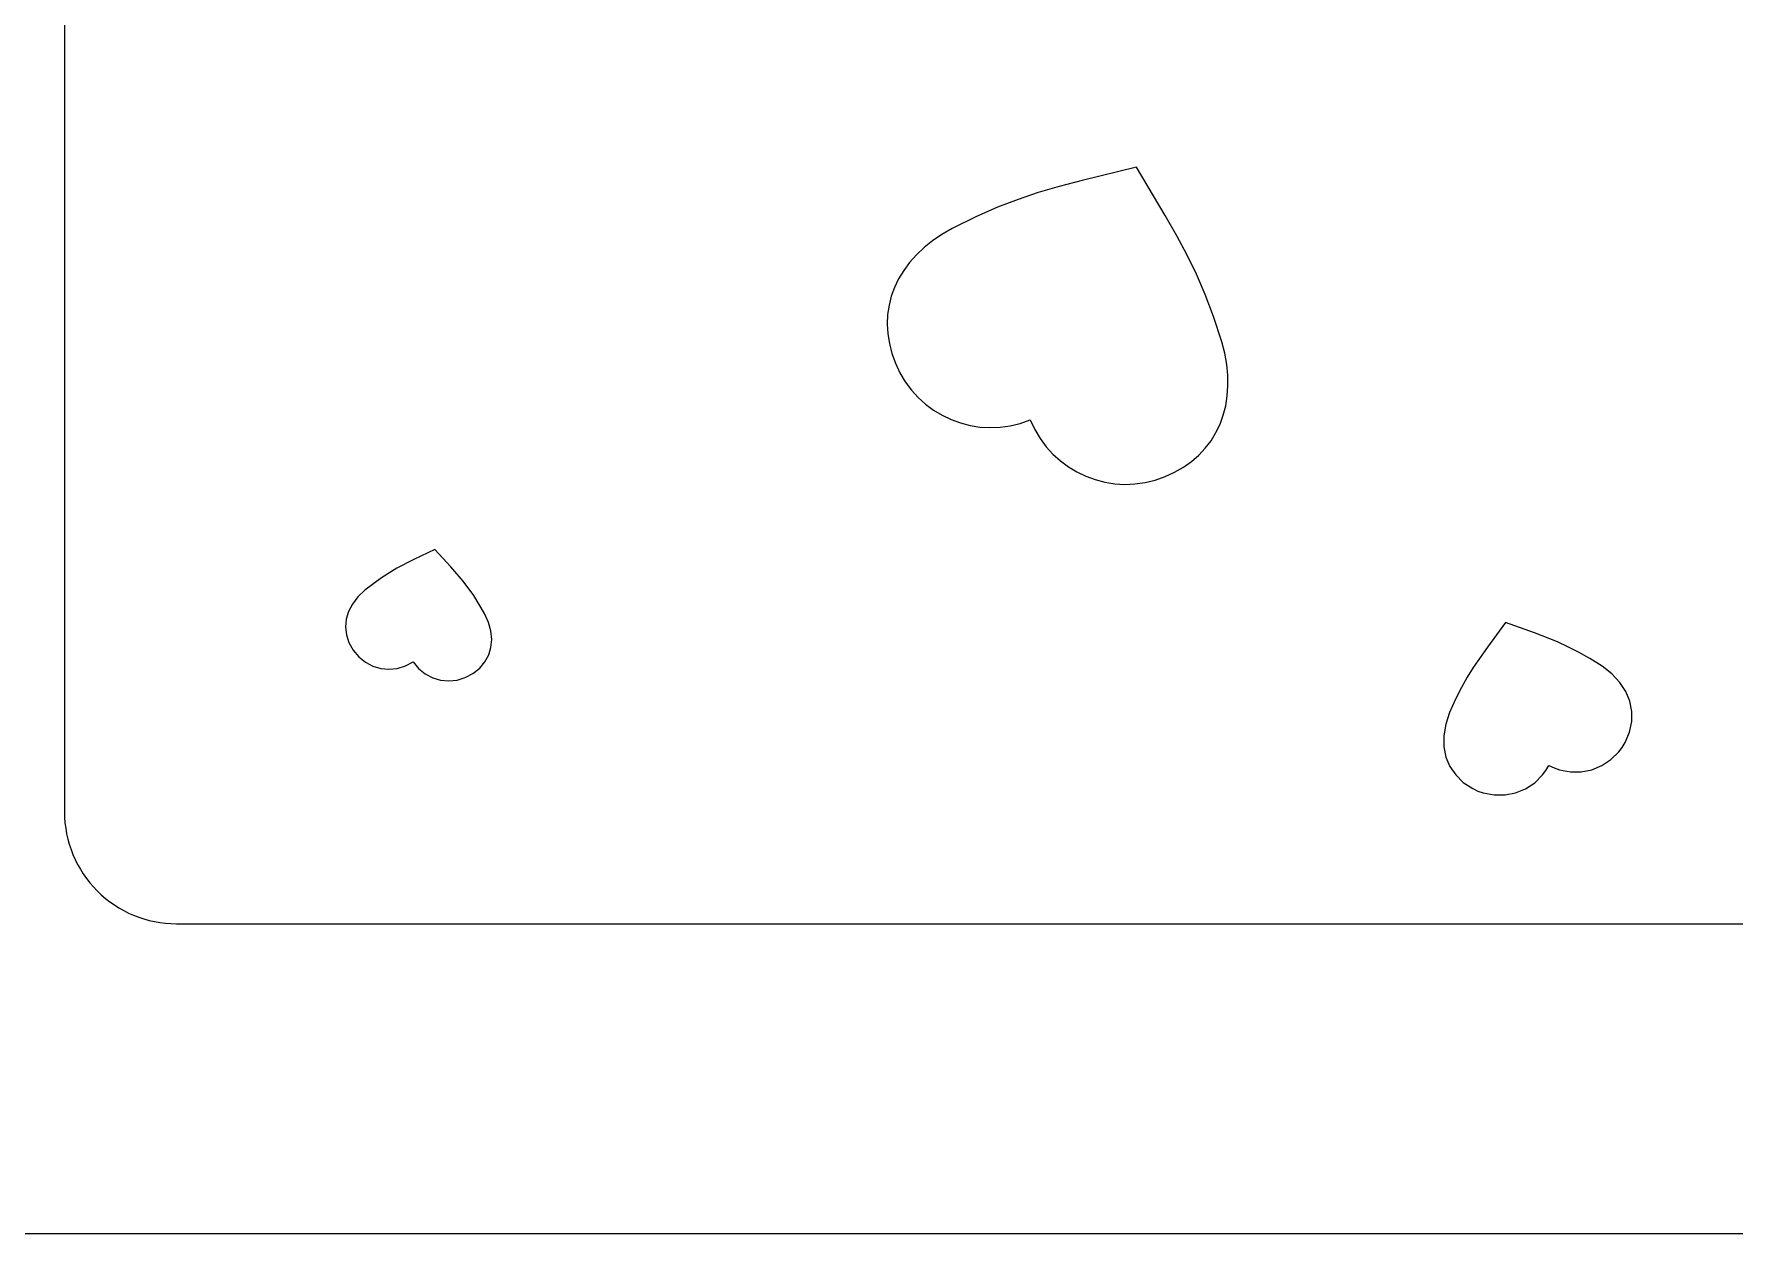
# Model space of a CAD drawing. Header units: millimetres. Extents: x -178 to 178, y -197 to 165.
# Drawn here: x 34.6 to 80.13, y -29.52 to 2.62 of the extents above; entities that cross this region are included whole.
import ezdxf

# ---------------------------------------------------------------- set-up
doc = ezdxf.new("R2010")
doc.units = ezdxf.units.MM
doc.header["$MEASUREMENT"] = 0
doc.layers.add('Calque_par_d_faut', color=7, linetype='Continuous')

msp = doc.modelspace()

# ---------------------------------------------------------------- linework, layer by layer
at = {"layer": 'Calque_par_d_faut', "color": 1, "lineweight": 9}
msp.add_open_spline([(-173.1455, 165.4772), (-174.4725, 165.4763), (-175.7447, 164.9484), (-176.6824, 164.0095), (-176.6824, 164.0095), (-177.6201, 163.0707), (-178.1464, 161.8041), (-178.1455, 160.4772), (-178.1455, 160.4772), (-178.1455, 160.4772), (-178.1455, -24.5228), (-178.1455, -24.5228), (-178.1455, -24.5228), (-178.1447, -25.8498), (-177.6168, -27.122), (-176.6779, -28.0597), (-176.6779, -28.0597), (-175.7391, -28.9974), (-174.4725, -29.5237), (-173.1455, -29.5228), (-173.1455, -29.5228), (-173.1455, -29.5228), (172.4975, -29.5228), (172.4975, -29.5228), (172.4975, -29.5228), (173.8245, -29.522), (175.0967, -28.9941), (176.0344, -28.0552), (176.0344, -28.0552), (176.9721, -27.1163), (177.4984, -25.8498), (177.4975, -24.5228), (177.4975, -24.5228), (177.4975, -24.5228), (177.4975, 71.9694), (177.4975, 71.9694), (177.4975, 71.9694), (177.4975, 71.9694), (177.4975, 79.9694), (177.4975, 79.9694), (177.4975, 79.9694), (177.4975, 79.9694), (177.4975, 160.4772), (177.4975, 160.4772), (177.4975, 160.4772), (177.4967, 161.8041), (176.9688, 163.0763), (176.0299, 164.014), (176.0299, 164.014), (175.0911, 164.9517), (173.8245, 165.478), (172.4975, 165.4772), (172.4975, 165.4772), (172.4975, 165.4772), (-173.1455, 165.4772), (-173.1455, 165.4772), (-173.1455, 165.4772), (-173.1455, 165.4772), (-173.1455, 165.4772), (-173.1455, 165.4772)], degree=3, knots=[0, 0, 0, 0, 0.0625, 0.0625, 0.0625, 0.0625, 0.125, 0.125, 0.125, 0.125, 0.1875, 0.1875, 0.1875, 0.1875, 0.25, 0.25, 0.25, 0.25, 0.3125, 0.3125, 0.3125, 0.3125, 0.375, 0.375, 0.375, 0.375, 0.4375, 0.4375, 0.4375, 0.4375, 0.5, 0.5, 0.5, 0.5, 0.5625, 0.5625, 0.5625, 0.5625, 0.625, 0.625, 0.625, 0.625, 0.6875, 0.6875, 0.6875, 0.6875, 0.75, 0.75, 0.75, 0.75, 0.8125, 0.8125, 0.8125, 0.8125, 0.875, 0.875, 0.875, 0.875, 1, 1, 1, 1], dxfattribs=at)
at = {"layer": 'Calque_par_d_faut', "color": 150, "lineweight": 9}
for points, knots in [([(159.0166, 157.1652), (159.8117, 157.1657), (160.5745, 156.8503), (161.1371, 156.2884), (161.1371, 156.2884), (161.6997, 155.7265), (162.0161, 154.9604), (162.0166, 154.1652), (162.0166, 154.1652), (162.0166, 154.1652), (162.0166, -18.2109), (162.0166, -18.2109), (162.0166, -18.2109), (162.0171, -19.006), (161.7017, -19.7688), (161.1398, -20.3314), (161.1398, -20.3314), (160.5779, -20.894), (159.8117, -21.2104), (159.0166, -21.2109), (159.0166, -21.2109), (159.0166, -21.2109), (38.413, -21.2109), (38.413, -21.2109), (38.413, -21.2109), (37.6179, -21.2114), (36.8551, -20.896), (36.2925, -20.3341), (36.2925, -20.3341), (35.7299, -19.7722), (35.4135, -19.006), (35.413, -18.2109), (35.413, -18.2109), (35.413, -18.2109), (35.413, 154.1652), (35.413, 154.1652), (35.413, 154.1652), (35.4125, 154.9604), (35.7279, 155.7231), (36.2898, 156.2857), (36.2898, 156.2857), (36.8517, 156.8484), (37.6179, 157.1647), (38.413, 157.1652), (38.413, 157.1652), (38.413, 157.1652), (159.0166, 157.1652), (159.0166, 157.1652), (159.0166, 157.1652), (159.0166, 157.1652), (159.0166, 157.1652), (159.0166, 157.1652)], [0, 0, 0, 0, 0.0714286, 0.0714286, 0.0714286, 0.0714286, 0.1428571, 0.1428571, 0.1428571, 0.1428571, 0.2142857, 0.2142857, 0.2142857, 0.2142857, 0.2857143, 0.2857143, 0.2857143, 0.2857143, 0.3571429, 0.3571429, 0.3571429, 0.3571429, 0.4285714, 0.4285714, 0.4285714, 0.4285714, 0.5, 0.5, 0.5, 0.5, 0.5714286, 0.5714286, 0.5714286, 0.5714286, 0.6428571, 0.6428571, 0.6428571, 0.6428571, 0.7142857, 0.7142857, 0.7142857, 0.7142857, 0.7857143, 0.7857143, 0.7857143, 0.7857143, 0.8571429, 0.8571429, 0.8571429, 0.8571429, 1, 1, 1, 1]), ([(61.2808, -7.7161), (61.2808, -7.7161), (61.0132, -7.8099), (61.0132, -7.8099), (61.0132, -7.8099), (61.0132, -7.8099), (60.7427, -7.8749), (60.7427, -7.8749), (60.7427, -7.8749), (60.7427, -7.8749), (60.4711, -7.912), (60.4711, -7.912), (60.4711, -7.912), (60.4711, -7.912), (60.2002, -7.9219), (60.2002, -7.9219), (60.2002, -7.9219), (60.2002, -7.9219), (59.932, -7.9054), (59.932, -7.9054), (59.932, -7.9054), (59.932, -7.9054), (59.6681, -7.8632), (59.6681, -7.8632), (59.6681, -7.8632), (59.6681, -7.8632), (59.4104, -7.7961), (59.4104, -7.7961), (59.4104, -7.7961), (59.4104, -7.7961), (59.1607, -7.7049), (59.1607, -7.7049), (59.1607, -7.7049), (59.1607, -7.7049), (58.9209, -7.5903), (58.9209, -7.5903), (58.9209, -7.5903), (58.9209, -7.5903), (58.6927, -7.4532), (58.6927, -7.4532), (58.6927, -7.4532), (58.6927, -7.4532), (58.4779, -7.2941), (58.4779, -7.2941), (58.4779, -7.2941), (58.4779, -7.2941), (58.2784, -7.114), (58.2784, -7.114), (58.2784, -7.114), (58.2784, -7.114), (58.096, -6.9135), (58.096, -6.9135), (58.096, -6.9135), (58.096, -6.9135), (57.9325, -6.6935), (57.9325, -6.6935), (57.9325, -6.6935), (57.9325, -6.6935), (57.7897, -6.4547), (57.7897, -6.4547), (57.7897, -6.4547), (57.7897, -6.4547), (57.6695, -6.1979), (57.6695, -6.1979), (57.6695, -6.1979), (57.6695, -6.1979), (57.5747, -5.9328), (57.5747, -5.9328), (57.5747, -5.9328), (57.5747, -5.9328), (57.5068, -5.669), (57.5068, -5.669), (57.5068, -5.669), (57.5068, -5.669), (57.4655, -5.4075), (57.4655, -5.4075), (57.4655, -5.4075), (57.4655, -5.4075), (57.4503, -5.1491), (57.4503, -5.1491), (57.4503, -5.1491), (57.4503, -5.1491), (57.4611, -4.8945), (57.4611, -4.8945), (57.4611, -4.8945), (57.4611, -4.8945), (57.4974, -4.6447), (57.4974, -4.6447), (57.4974, -4.6447), (57.4974, -4.6447), (57.5588, -4.4004), (57.5588, -4.4004), (57.5588, -4.4004), (57.5588, -4.4004), (57.6451, -4.1625), (57.6451, -4.1625), (57.6451, -4.1625), (57.6451, -4.1625), (57.7558, -3.9317), (57.7558, -3.9317), (57.7558, -3.9317), (57.7558, -3.9317), (57.8908, -3.709), (57.8908, -3.709), (57.8908, -3.709), (57.8908, -3.709), (58.0494, -3.495), (58.0494, -3.495), (58.0494, -3.495), (58.0494, -3.495), (58.2316, -3.2907), (58.2316, -3.2907), (58.2316, -3.2907), (58.2316, -3.2907), (58.4368, -3.0969), (58.4368, -3.0969), (58.4368, -3.0969), (58.4368, -3.0969), (58.6648, -2.9144), (58.6648, -2.9144), (58.6648, -2.9144), (58.6648, -2.9144), (58.9152, -2.744), (58.9152, -2.744), (58.9152, -2.744), (58.9152, -2.744), (59.1877, -2.5866), (59.1877, -2.5866), (59.1877, -2.5866), (59.1877, -2.5866), (59.8265, -2.2734), (59.8265, -2.2734), (59.8265, -2.2734), (59.8265, -2.2734), (60.4068, -2.0176), (60.4068, -2.0176), (60.4068, -2.0176), (60.4068, -2.0176), (60.9548, -1.8059), (60.9548, -1.8059), (60.9548, -1.8059), (60.9548, -1.8059), (61.4967, -1.6251), (61.4967, -1.6251), (61.4967, -1.6251), (61.4967, -1.6251), (62.0587, -1.4618), (62.0587, -1.4618), (62.0587, -1.4618), (62.0587, -1.4618), (62.667, -1.3029), (62.667, -1.3029), (62.667, -1.3029), (62.667, -1.3029), (64.1274, -0.9449), (64.1274, -0.9449), (64.1274, -0.9449), (64.1274, -0.9449), (64.8934, -2.2388), (64.8934, -2.2388), (64.8934, -2.2388), (64.8934, -2.2388), (65.2054, -2.7847), (65.2054, -2.7847), (65.2054, -2.7847), (65.2054, -2.7847), (65.4819, -3.3005), (65.4819, -3.3005), (65.4819, -3.3005), (65.4819, -3.3005), (65.7318, -3.8142), (65.7318, -3.8142), (65.7318, -3.8142), (65.7318, -3.8142), (65.964, -4.3539), (65.964, -4.3539), (65.964, -4.3539), (65.964, -4.3539), (66.1872, -4.9475), (66.1872, -4.9475), (66.1872, -4.9475), (66.1872, -4.9475), (66.4103, -5.623), (66.4103, -5.623), (66.4103, -5.623), (66.4103, -5.623), (66.4884, -5.9278), (66.4884, -5.9278), (66.4884, -5.9278), (66.4884, -5.9278), (66.5419, -6.2259), (66.5419, -6.2259), (66.5419, -6.2259), (66.5419, -6.2259), (66.571, -6.5165), (66.571, -6.5165), (66.571, -6.5165), (66.571, -6.5165), (66.5761, -6.7988), (66.5761, -6.7988), (66.5761, -6.7988), (66.5761, -6.7988), (66.5576, -7.0718), (66.5576, -7.0718), (66.5576, -7.0718), (66.5576, -7.0718), (66.5157, -7.3349), (66.5157, -7.3349), (66.5157, -7.3349), (66.5157, -7.3349), (66.4509, -7.5871), (66.4509, -7.5871), (66.4509, -7.5871), (66.4509, -7.5871), (66.3635, -7.8277), (66.3635, -7.8277), (66.3635, -7.8277), (66.3635, -7.8277), (66.2539, -8.0558), (66.2539, -8.0558), (66.2539, -8.0558), (66.2539, -8.0558), (66.1223, -8.2707), (66.1223, -8.2707), (66.1223, -8.2707), (66.1223, -8.2707), (65.9692, -8.4714), (65.9692, -8.4714), (65.9692, -8.4714), (65.9692, -8.4714), (65.7948, -8.6571), (65.7948, -8.6571), (65.7948, -8.6571), (65.7948, -8.6571), (65.5996, -8.8271), (65.5996, -8.8271), (65.5996, -8.8271), (65.5996, -8.8271), (65.3838, -8.9805), (65.3838, -8.9805), (65.3838, -8.9805), (65.3838, -8.9805), (65.1479, -9.1165), (65.1479, -9.1165), (65.1479, -9.1165), (65.1479, -9.1165), (64.8921, -9.2343), (64.8921, -9.2343), (64.8921, -9.2343), (64.8921, -9.2343), (64.6245, -9.3281), (64.6245, -9.3281), (64.6245, -9.3281), (64.6245, -9.3281), (64.354, -9.3931), (64.354, -9.3931), (64.354, -9.3931), (64.354, -9.3931), (64.0824, -9.4302), (64.0824, -9.4302), (64.0824, -9.4302), (64.0824, -9.4302), (63.8115, -9.4401), (63.8115, -9.4401), (63.8115, -9.4401), (63.8115, -9.4401), (63.5433, -9.4236), (63.5433, -9.4236), (63.5433, -9.4236), (63.5433, -9.4236), (63.2794, -9.3814), (63.2794, -9.3814), (63.2794, -9.3814), (63.2794, -9.3814), (63.0217, -9.3143), (63.0217, -9.3143), (63.0217, -9.3143), (63.0217, -9.3143), (62.772, -9.2231), (62.772, -9.2231), (62.772, -9.2231), (62.772, -9.2231), (62.5322, -9.1085), (62.5322, -9.1085), (62.5322, -9.1085), (62.5322, -9.1085), (62.304, -8.9713), (62.304, -8.9713), (62.304, -8.9713), (62.304, -8.9713), (62.0892, -8.8123), (62.0892, -8.8123), (62.0892, -8.8123), (62.0892, -8.8123), (61.8897, -8.6322), (61.8897, -8.6322), (61.8897, -8.6322), (61.8897, -8.6322), (61.7073, -8.4317), (61.7073, -8.4317), (61.7073, -8.4317), (61.7073, -8.4317), (61.5438, -8.2117), (61.5438, -8.2117), (61.5438, -8.2117), (61.5438, -8.2117), (61.401, -7.9729), (61.401, -7.9729), (61.401, -7.9729), (61.401, -7.9729), (61.2808, -7.7161), (61.2808, -7.7161), (61.2808, -7.7161), (61.2808, -7.7161), (61.2808, -7.7161), (61.2808, -7.7161)], [0, 0, 0, 0, 0.0125, 0.0125, 0.0125, 0.0125, 0.025, 0.025, 0.025, 0.025, 0.0375, 0.0375, 0.0375, 0.0375, 0.05, 0.05, 0.05, 0.05, 0.0625, 0.0625, 0.0625, 0.0625, 0.075, 0.075, 0.075, 0.075, 0.0875, 0.0875, 0.0875, 0.0875, 0.1, 0.1, 0.1, 0.1, 0.1125, 0.1125, 0.1125, 0.1125, 0.125, 0.125, 0.125, 0.125, 0.1375, 0.1375, 0.1375, 0.1375, 0.15, 0.15, 0.15, 0.15, 0.1625, 0.1625, 0.1625, 0.1625, 0.175, 0.175, 0.175, 0.175, 0.1875, 0.1875, 0.1875, 0.1875, 0.2, 0.2, 0.2, 0.2, 0.2125, 0.2125, 0.2125, 0.2125, 0.225, 0.225, 0.225, 0.225, 0.2375, 0.2375, 0.2375, 0.2375, 0.25, 0.25, 0.25, 0.25, 0.2625, 0.2625, 0.2625, 0.2625, 0.275, 0.275, 0.275, 0.275, 0.2875, 0.2875, 0.2875, 0.2875, 0.3, 0.3, 0.3, 0.3, 0.3125, 0.3125, 0.3125, 0.3125, 0.325, 0.325, 0.325, 0.325, 0.3375, 0.3375, 0.3375, 0.3375, 0.35, 0.35, 0.35, 0.35, 0.3625, 0.3625, 0.3625, 0.3625, 0.375, 0.375, 0.375, 0.375, 0.3875, 0.3875, 0.3875, 0.3875, 0.4, 0.4, 0.4, 0.4, 0.4125, 0.4125, 0.4125, 0.4125, 0.425, 0.425, 0.425, 0.425, 0.4375, 0.4375, 0.4375, 0.4375, 0.45, 0.45, 0.45, 0.45, 0.4625, 0.4625, 0.4625, 0.4625, 0.475, 0.475, 0.475, 0.475, 0.4875, 0.4875, 0.4875, 0.4875, 0.5, 0.5, 0.5, 0.5, 0.5125, 0.5125, 0.5125, 0.5125, 0.525, 0.525, 0.525, 0.525, 0.5375, 0.5375, 0.5375, 0.5375, 0.55, 0.55, 0.55, 0.55, 0.5625, 0.5625, 0.5625, 0.5625, 0.575, 0.575, 0.575, 0.575, 0.5875, 0.5875, 0.5875, 0.5875, 0.6, 0.6, 0.6, 0.6, 0.6125, 0.6125, 0.6125, 0.6125, 0.625, 0.625, 0.625, 0.625, 0.6375, 0.6375, 0.6375, 0.6375, 0.65, 0.65, 0.65, 0.65, 0.6625, 0.6625, 0.6625, 0.6625, 0.675, 0.675, 0.675, 0.675, 0.6875, 0.6875, 0.6875, 0.6875, 0.7, 0.7, 0.7, 0.7, 0.7125, 0.7125, 0.7125, 0.7125, 0.725, 0.725, 0.725, 0.725, 0.7375, 0.7375, 0.7375, 0.7375, 0.75, 0.75, 0.75, 0.75, 0.7625, 0.7625, 0.7625, 0.7625, 0.775, 0.775, 0.775, 0.775, 0.7875, 0.7875, 0.7875, 0.7875, 0.8, 0.8, 0.8, 0.8, 0.8125, 0.8125, 0.8125, 0.8125, 0.825, 0.825, 0.825, 0.825, 0.8375, 0.8375, 0.8375, 0.8375, 0.85, 0.85, 0.85, 0.85, 0.8625, 0.8625, 0.8625, 0.8625, 0.875, 0.875, 0.875, 0.875, 0.8875, 0.8875, 0.8875, 0.8875, 0.9, 0.9, 0.9, 0.9, 0.9125, 0.9125, 0.9125, 0.9125, 0.925, 0.925, 0.925, 0.925, 0.9375, 0.9375, 0.9375, 0.9375, 0.95, 0.95, 0.95, 0.95, 0.9625, 0.9625, 0.9625, 0.9625, 0.975, 0.975, 0.975, 0.975, 1, 1, 1, 1]), ([(44.7506, -14.1949), (44.7506, -14.1949), (44.5443, -14.3056), (44.5443, -14.3056), (44.5443, -14.3056), (44.5443, -14.3056), (44.3267, -14.3711), (44.3267, -14.3711), (44.3267, -14.3711), (44.3267, -14.3711), (44.1043, -14.3924), (44.1043, -14.3924), (44.1043, -14.3924), (44.1043, -14.3924), (43.8836, -14.371), (43.8836, -14.371), (43.8836, -14.371), (43.8836, -14.371), (43.6709, -14.3081), (43.6709, -14.3081), (43.6709, -14.3081), (43.6709, -14.3081), (43.4728, -14.2048), (43.4728, -14.2048), (43.4728, -14.2048), (43.4728, -14.2048), (43.2956, -14.0626), (43.2956, -14.0626), (43.2956, -14.0626), (43.2956, -14.0626), (43.1459, -13.8825), (43.1459, -13.8825), (43.1459, -13.8825), (43.1459, -13.8825), (43.0344, -13.6803), (43.0344, -13.6803), (43.0344, -13.6803), (43.0344, -13.6803), (42.967, -13.4727), (42.967, -13.4727), (42.967, -13.4727), (42.967, -13.4727), (42.9432, -13.2627), (42.9432, -13.2627), (42.9432, -13.2627), (42.9432, -13.2627), (42.9625, -13.0531), (42.9625, -13.0531), (42.9625, -13.0531), (42.9625, -13.0531), (43.0241, -12.8469), (43.0241, -12.8469), (43.0241, -12.8469), (43.0241, -12.8469), (43.1277, -12.647), (43.1277, -12.647), (43.1277, -12.647), (43.1277, -12.647), (43.2726, -12.4563), (43.2726, -12.4563), (43.2726, -12.4563), (43.2726, -12.4563), (43.4583, -12.2778), (43.4583, -12.2778), (43.4583, -12.2778), (43.4583, -12.2778), (43.9078, -11.9415), (43.9078, -11.9415), (43.9078, -11.9415), (43.9078, -11.9415), (44.3196, -11.6882), (44.3196, -11.6882), (44.3196, -11.6882), (44.3196, -11.6882), (44.7702, -11.4568), (44.7702, -11.4568), (44.7702, -11.4568), (44.7702, -11.4568), (45.3363, -11.1861), (45.3363, -11.1861), (45.3363, -11.1861), (45.3363, -11.1861), (45.7595, -11.6494), (45.7595, -11.6494), (45.7595, -11.6494), (45.7595, -11.6494), (46.0904, -12.0329), (46.0904, -12.0329), (46.0904, -12.0329), (46.0904, -12.0329), (46.3771, -12.4222), (46.3771, -12.4222), (46.3771, -12.4222), (46.3771, -12.4222), (46.6676, -12.9026), (46.6676, -12.9026), (46.6676, -12.9026), (46.6676, -12.9026), (46.7728, -13.1376), (46.7728, -13.1376), (46.7728, -13.1376), (46.7728, -13.1376), (46.8356, -13.3687), (46.8356, -13.3687), (46.8356, -13.3687), (46.8356, -13.3687), (46.8566, -13.5929), (46.8566, -13.5929), (46.8566, -13.5929), (46.8566, -13.5929), (46.8365, -13.8072), (46.8365, -13.8072), (46.8365, -13.8072), (46.8365, -13.8072), (46.7757, -14.0087), (46.7757, -14.0087), (46.7757, -14.0087), (46.7757, -14.0087), (46.6749, -14.1945), (46.6749, -14.1945), (46.6749, -14.1945), (46.6749, -14.1945), (46.5345, -14.3616), (46.5345, -14.3616), (46.5345, -14.3616), (46.5345, -14.3616), (46.3553, -14.5072), (46.3553, -14.5072), (46.3553, -14.5072), (46.3553, -14.5072), (46.149, -14.618), (46.149, -14.618), (46.149, -14.618), (46.149, -14.618), (45.9314, -14.6834), (45.9314, -14.6834), (45.9314, -14.6834), (45.9314, -14.6834), (45.709, -14.7048), (45.709, -14.7048), (45.709, -14.7048), (45.709, -14.7048), (45.4883, -14.6834), (45.4883, -14.6834), (45.4883, -14.6834), (45.4883, -14.6834), (45.2756, -14.6204), (45.2756, -14.6204), (45.2756, -14.6204), (45.2756, -14.6204), (45.0774, -14.5172), (45.0774, -14.5172), (45.0774, -14.5172), (45.0774, -14.5172), (44.9003, -14.3749), (44.9003, -14.3749), (44.9003, -14.3749), (44.9003, -14.3749), (44.7506, -14.1949), (44.7506, -14.1949), (44.7506, -14.1949), (44.7506, -14.1949), (44.7506, -14.1949), (44.7506, -14.1949)], [0, 0, 0, 0, 0.0238095, 0.0238095, 0.0238095, 0.0238095, 0.047619, 0.047619, 0.047619, 0.047619, 0.0714286, 0.0714286, 0.0714286, 0.0714286, 0.0952381, 0.0952381, 0.0952381, 0.0952381, 0.1190476, 0.1190476, 0.1190476, 0.1190476, 0.1428571, 0.1428571, 0.1428571, 0.1428571, 0.1666667, 0.1666667, 0.1666667, 0.1666667, 0.1904762, 0.1904762, 0.1904762, 0.1904762, 0.2142857, 0.2142857, 0.2142857, 0.2142857, 0.2380952, 0.2380952, 0.2380952, 0.2380952, 0.2619048, 0.2619048, 0.2619048, 0.2619048, 0.2857143, 0.2857143, 0.2857143, 0.2857143, 0.3095238, 0.3095238, 0.3095238, 0.3095238, 0.3333333, 0.3333333, 0.3333333, 0.3333333, 0.3571429, 0.3571429, 0.3571429, 0.3571429, 0.3809524, 0.3809524, 0.3809524, 0.3809524, 0.4047619, 0.4047619, 0.4047619, 0.4047619, 0.4285714, 0.4285714, 0.4285714, 0.4285714, 0.452381, 0.452381, 0.452381, 0.452381, 0.4761905, 0.4761905, 0.4761905, 0.4761905, 0.5, 0.5, 0.5, 0.5, 0.5238095, 0.5238095, 0.5238095, 0.5238095, 0.547619, 0.547619, 0.547619, 0.547619, 0.5714286, 0.5714286, 0.5714286, 0.5714286, 0.5952381, 0.5952381, 0.5952381, 0.5952381, 0.6190476, 0.6190476, 0.6190476, 0.6190476, 0.6428571, 0.6428571, 0.6428571, 0.6428571, 0.6666667, 0.6666667, 0.6666667, 0.6666667, 0.6904762, 0.6904762, 0.6904762, 0.6904762, 0.7142857, 0.7142857, 0.7142857, 0.7142857, 0.7380952, 0.7380952, 0.7380952, 0.7380952, 0.7619048, 0.7619048, 0.7619048, 0.7619048, 0.7857143, 0.7857143, 0.7857143, 0.7857143, 0.8095238, 0.8095238, 0.8095238, 0.8095238, 0.8333333, 0.8333333, 0.8333333, 0.8333333, 0.8571429, 0.8571429, 0.8571429, 0.8571429, 0.8809524, 0.8809524, 0.8809524, 0.8809524, 0.9047619, 0.9047619, 0.9047619, 0.9047619, 0.9285714, 0.9285714, 0.9285714, 0.9285714, 0.952381, 0.952381, 0.952381, 0.952381, 1, 1, 1, 1]), ([(75.1728, -16.972), (75.1728, -16.972), (75.0932, -17.1042), (75.0932, -17.1042), (75.0932, -17.1042), (75.0932, -17.1042), (75.0024, -17.2255), (75.0024, -17.2255), (75.0024, -17.2255), (75.0024, -17.2255), (74.7914, -17.4336), (74.7914, -17.4336), (74.7914, -17.4336), (74.7914, -17.4336), (74.5479, -17.5939), (74.5479, -17.5939), (74.5479, -17.5939), (74.5479, -17.5939), (74.2802, -17.7038), (74.2802, -17.7038), (74.2802, -17.7038), (74.2802, -17.7038), (73.9966, -17.7609), (73.9966, -17.7609), (73.9966, -17.7609), (73.9966, -17.7609), (73.7051, -17.7626), (73.7051, -17.7626), (73.7051, -17.7626), (73.7051, -17.7626), (73.414, -17.7066), (73.414, -17.7066), (73.414, -17.7066), (73.414, -17.7066), (73.2712, -17.6561), (73.2712, -17.6561), (73.2712, -17.6561), (73.2712, -17.6561), (73.1316, -17.5902), (73.1316, -17.5902), (73.1316, -17.5902), (73.1316, -17.5902), (72.8796, -17.425), (72.8796, -17.425), (72.8796, -17.425), (72.8796, -17.425), (72.6753, -17.2267), (72.6753, -17.2267), (72.6753, -17.2267), (72.6753, -17.2267), (72.5198, -16.999), (72.5198, -16.999), (72.5198, -16.999), (72.5198, -16.999), (72.4142, -16.7455), (72.4142, -16.7455), (72.4142, -16.7455), (72.4142, -16.7455), (72.3596, -16.47), (72.3596, -16.47), (72.3596, -16.47), (72.3596, -16.47), (72.3572, -16.1763), (72.3572, -16.1763), (72.3572, -16.1763), (72.3572, -16.1763), (72.4081, -15.8681), (72.4081, -15.8681), (72.4081, -15.8681), (72.4081, -15.8681), (72.5133, -15.549), (72.5133, -15.549), (72.5133, -15.549), (72.5133, -15.549), (72.6723, -15.1958), (72.6723, -15.1958), (72.6723, -15.1958), (72.6723, -15.1958), (72.8267, -14.887), (72.8267, -14.887), (72.8267, -14.887), (72.8267, -14.887), (72.9828, -14.6079), (72.9828, -14.6079), (72.9828, -14.6079), (72.9828, -14.6079), (73.1471, -14.3438), (73.1471, -14.3438), (73.1471, -14.3438), (73.1471, -14.3438), (73.5258, -13.8021), (73.5258, -13.8021), (73.5258, -13.8021), (73.5258, -13.8021), (74.0136, -13.1447), (74.0136, -13.1447), (74.0136, -13.1447), (74.0136, -13.1447), (74.7842, -13.421), (74.7842, -13.421), (74.7842, -13.421), (74.7842, -13.421), (75.3997, -13.6615), (75.3997, -13.6615), (75.3997, -13.6615), (75.3997, -13.6615), (75.683, -13.79), (75.683, -13.79), (75.683, -13.79), (75.683, -13.79), (75.9677, -13.9356), (75.9677, -13.9356), (75.9677, -13.9356), (75.9677, -13.9356), (76.2675, -14.1069), (76.2675, -14.1069), (76.2675, -14.1069), (76.2675, -14.1069), (76.5957, -14.3125), (76.5957, -14.3125), (76.5957, -14.3125), (76.5957, -14.3125), (76.8604, -14.5195), (76.8604, -14.5195), (76.8604, -14.5195), (76.8604, -14.5195), (77.0737, -14.7478), (77.0737, -14.7478), (77.0737, -14.7478), (77.0737, -14.7478), (77.2347, -14.9935), (77.2347, -14.9935), (77.2347, -14.9935), (77.2347, -14.9935), (77.3421, -15.2529), (77.3421, -15.2529), (77.3421, -15.2529), (77.3421, -15.2529), (77.3949, -15.5224), (77.3949, -15.5224), (77.3949, -15.5224), (77.3949, -15.5224), (77.3919, -15.7981), (77.3919, -15.7981), (77.3919, -15.7981), (77.3919, -15.7981), (77.332, -16.0765), (77.332, -16.0765), (77.332, -16.0765), (77.332, -16.0765), (77.214, -16.3537), (77.214, -16.3537), (77.214, -16.3537), (77.214, -16.3537), (77.1344, -16.486), (77.1344, -16.486), (77.1344, -16.486), (77.1344, -16.486), (77.0436, -16.6072), (77.0436, -16.6072), (77.0436, -16.6072), (77.0436, -16.6072), (76.8326, -16.8154), (76.8326, -16.8154), (76.8326, -16.8154), (76.8326, -16.8154), (76.5891, -16.9757), (76.5891, -16.9757), (76.5891, -16.9757), (76.5891, -16.9757), (76.3214, -17.0856), (76.3214, -17.0856), (76.3214, -17.0856), (76.3214, -17.0856), (76.0378, -17.1427), (76.0378, -17.1427), (76.0378, -17.1427), (76.0378, -17.1427), (75.7463, -17.1444), (75.7463, -17.1444), (75.7463, -17.1444), (75.7463, -17.1444), (75.4552, -17.0883), (75.4552, -17.0883), (75.4552, -17.0883), (75.4552, -17.0883), (75.3124, -17.0378), (75.3124, -17.0378), (75.3124, -17.0378), (75.3124, -17.0378), (75.1728, -16.972), (75.1728, -16.972), (75.1728, -16.972), (75.1728, -16.972), (75.1728, -16.972), (75.1728, -16.972)], [0, 0, 0, 0, 0.02, 0.02, 0.02, 0.02, 0.04, 0.04, 0.04, 0.04, 0.06, 0.06, 0.06, 0.06, 0.08, 0.08, 0.08, 0.08, 0.1, 0.1, 0.1, 0.1, 0.12, 0.12, 0.12, 0.12, 0.14, 0.14, 0.14, 0.14, 0.16, 0.16, 0.16, 0.16, 0.18, 0.18, 0.18, 0.18, 0.2, 0.2, 0.2, 0.2, 0.22, 0.22, 0.22, 0.22, 0.24, 0.24, 0.24, 0.24, 0.26, 0.26, 0.26, 0.26, 0.28, 0.28, 0.28, 0.28, 0.3, 0.3, 0.3, 0.3, 0.32, 0.32, 0.32, 0.32, 0.34, 0.34, 0.34, 0.34, 0.36, 0.36, 0.36, 0.36, 0.38, 0.38, 0.38, 0.38, 0.4, 0.4, 0.4, 0.4, 0.42, 0.42, 0.42, 0.42, 0.44, 0.44, 0.44, 0.44, 0.46, 0.46, 0.46, 0.46, 0.48, 0.48, 0.48, 0.48, 0.5, 0.5, 0.5, 0.5, 0.52, 0.52, 0.52, 0.52, 0.54, 0.54, 0.54, 0.54, 0.56, 0.56, 0.56, 0.56, 0.58, 0.58, 0.58, 0.58, 0.6, 0.6, 0.6, 0.6, 0.62, 0.62, 0.62, 0.62, 0.64, 0.64, 0.64, 0.64, 0.66, 0.66, 0.66, 0.66, 0.68, 0.68, 0.68, 0.68, 0.7, 0.7, 0.7, 0.7, 0.72, 0.72, 0.72, 0.72, 0.74, 0.74, 0.74, 0.74, 0.76, 0.76, 0.76, 0.76, 0.78, 0.78, 0.78, 0.78, 0.8, 0.8, 0.8, 0.8, 0.82, 0.82, 0.82, 0.82, 0.84, 0.84, 0.84, 0.84, 0.86, 0.86, 0.86, 0.86, 0.88, 0.88, 0.88, 0.88, 0.9, 0.9, 0.9, 0.9, 0.92, 0.92, 0.92, 0.92, 0.94, 0.94, 0.94, 0.94, 0.96, 0.96, 0.96, 0.96, 1, 1, 1, 1])]:
    msp.add_open_spline(points, degree=3, knots=knots, dxfattribs=at)

doc.saveas('drawing.dxf')
